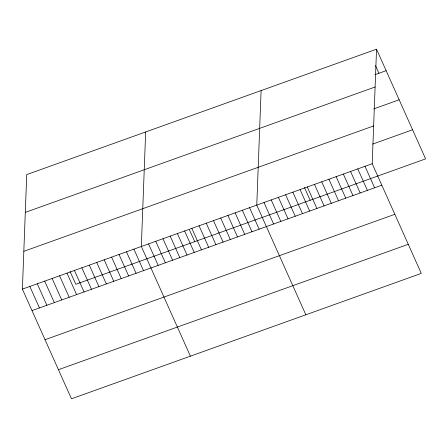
<?xml version="1.0" encoding="UTF-8"?>
<svg xmlns="http://www.w3.org/2000/svg" width="448" height="448" viewBox="0 0 448 448"><rect width="100%" height="100%" fill="white"/><g stroke="black" fill="none" stroke-linecap="round" stroke-linejoin="round"><path stroke-width="0.67" d="M376.538 49.196L372.21 163.722L421.277 273.403L71.462 398.804L22.4 289.117L26.723 174.597L376.538 49.196L425.6 158.883L75.79 284.278L70.062 271.471M145.662 131.958L141.338 246.484L190.4 356.166M261.1 90.58L256.771 205.1L305.838 314.787M374.993 74.676L386.142 70.678M25.295 212.386L375.11 86.99M373.587 108.954L399.162 99.786M23.828 251.322L373.638 125.927M372.568 144.116L412.58 129.774M22.4 289.117L372.21 163.722M32.01 310.598L381.819 185.203M45.03 339.702L394.839 214.306M58.442 369.695L408.257 244.3M375.536 65.682L378.93 73.265M364.997 166.309L374.606 187.785M357.778 168.896L367.388 190.372M350.566 171.478L360.175 192.959M343.353 174.065L352.962 195.546M336.134 176.652L345.744 198.134M328.922 179.239L338.531 200.721M321.709 181.826L331.313 203.302M314.49 184.414L324.1 205.89M307.278 186.995L316.887 208.477M304.433 187.454L310.162 200.262M300.065 189.582L309.669 211.064M292.846 192.17L302.456 213.651M285.634 194.757L295.243 216.238M278.415 197.344L288.025 218.82M271.202 199.931L280.812 221.407M263.99 202.513L273.594 223.994M249.558 207.687L259.168 229.169M242.346 210.274L251.95 231.756M235.127 212.862L244.737 234.338M227.914 215.449L237.524 236.925M220.702 218.03L230.306 239.512M213.483 220.618L223.093 242.099M206.27 223.205L215.88 244.686M199.052 225.792L208.662 247.274M191.839 228.379L201.449 249.855M189.515 230.003L194.723 241.646M184.626 230.966L194.23 252.442M177.408 233.554L187.018 255.03M170.195 236.135L179.805 257.617M162.982 238.722L172.586 260.204M155.764 241.31L165.374 262.791M148.551 243.897L158.161 265.378M133.902 249.15L143.511 270.626M126.47 251.81L136.074 273.291M119.034 254.475L128.643 275.957M111.602 257.141L121.212 278.622M104.166 259.806L113.775 281.288M96.734 262.472L106.344 283.948M89.303 265.138L98.907 286.614M81.866 267.798L91.476 289.279M74.435 270.463L84.045 291.945M66.998 273.129L76.608 294.61M59.567 275.794L69.177 297.276M52.136 278.46L61.74 299.936M44.699 281.126L54.309 302.602M37.268 283.786L46.878 305.267M29.831 286.451L39.441 307.933"/></g></svg>
